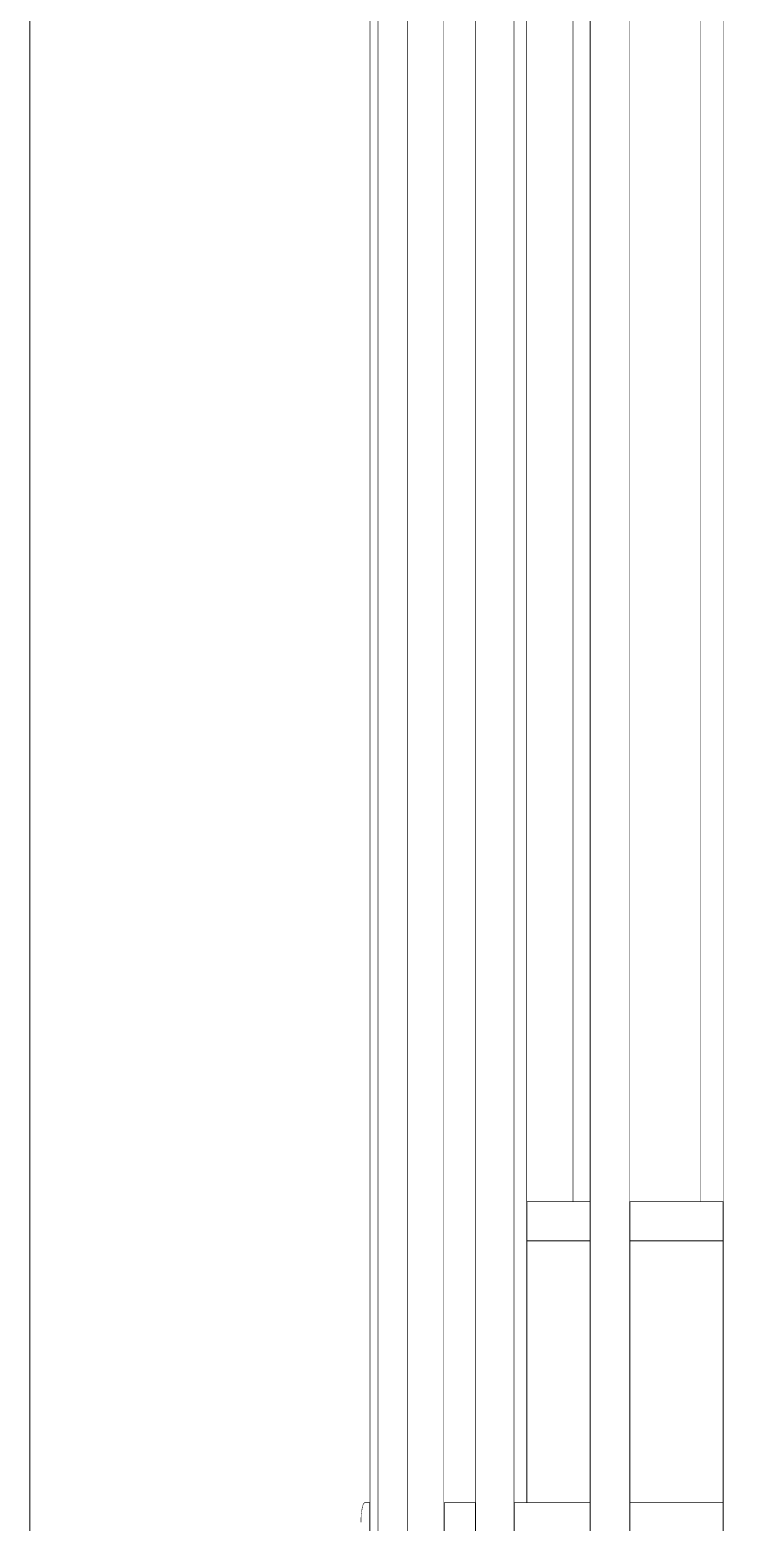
# Model space of a CAD drawing. Header units: millimetres. Extents: x -2171 to 1563, y -1758 to -1505.
# Drawn here: x -176.148 to -175.699, y -1732.61 to -1731.671 of the extents above; entities that cross this region are included whole.
import ezdxf

# ---------------------------------------------------------------- set-up
doc = ezdxf.new("R2010")
doc.units = ezdxf.units.MM
doc.linetypes.add('Wipeout_Contour', pattern=[1000, 0, -1000])
doc.layers.add('Structural - Bearing', color=7, linetype='Continuous')
doc.layers.add('Structural - Stair & Railing', color=7, linetype='Continuous')
doc.layers.add('Structural - Bearing_Pen_No__2', color=8, linetype='Continuous', lineweight=13)
doc.layers.add('Structural - Bearing_Pen_No__88', color=7, linetype='Continuous', lineweight=13)
doc.layers.add('Structural - Stair & Railing_Pen_No__11', color=49, linetype='Continuous', lineweight=13, true_color=0x464646)

# ---------------------------------------------------------------- blocks, each defined once
blk = doc.blocks.new('Section Element_324_1')
at = {"color": 254, "linetype": 'Wipeout_Contour', "lineweight": 0, "ltscale": 126043.811472}
blk.add_wipeout([(-22652.27, 21906.48), (-22648.76, 21906.48), (-22648.76, 21906.67), (-22651.82, 21906.67)], dxfattribs=at).dxf.layer = 'Structural - Stair & Railing'
at = {"color": 254, "linetype": 'Wipeout_Contour', "lineweight": 0, "ltscale": 125876.225748}
blk.add_wipeout([(-22582.28, 21906.67), (-22601.94, 21906.67), (-22601.94, 21906.48), (-22582.28, 21906.48)], dxfattribs=at).dxf.layer = 'Structural - Stair & Railing'
at = {"color": 254, "linetype": 'Wipeout_Contour', "lineweight": 0, "ltscale": 125709.389758}
blk.add_wipeout([(-22510.13, 21906.67), (-22557.82, 21906.67), (-22557.82, 21906.48), (-22510.13, 21906.48)], dxfattribs=at).dxf.layer = 'Structural - Stair & Railing'
at = {"color": 254, "linetype": 'Wipeout_Contour', "lineweight": 0, "ltscale": 125485.07479}
blk.add_wipeout([(-22426.26, 21906.67), (-22485.13, 21906.67), (-22485.13, 21906.48), (-22426.26, 21906.48)], dxfattribs=at).dxf.layer = 'Structural - Stair & Railing'
at = {"color": 254, "linetype": 'Wipeout_Contour', "lineweight": 0, "ltscale": 126021.496903}
blk.add_wipeout([(-22654.4, 21896.34), (-22648.76, 21896.34), (-22648.76, 21898.44), (-22654.28, 21898.44)], dxfattribs=at).dxf.layer = 'Structural - Stair & Railing'
at = {"color": 254, "linetype": 'Wipeout_Contour', "lineweight": 0, "ltscale": 125850.660759}
blk.add_wipeout([(-22582.28, 21898.44), (-22601.94, 21898.44), (-22601.94, 21896.34), (-22582.28, 21896.34)], dxfattribs=at).dxf.layer = 'Structural - Stair & Railing'
at = {"color": 254, "linetype": 'Wipeout_Contour', "lineweight": 0, "ltscale": 125683.790832}
blk.add_wipeout([(-22557.82, 21896.34), (-22510.13, 21896.34), (-22510.13, 21898.44), (-22557.82, 21898.44)], dxfattribs=at).dxf.layer = 'Structural - Stair & Railing'
at = {"color": 254, "linetype": 'Wipeout_Contour', "lineweight": 0, "ltscale": 125459.430164}
blk.add_wipeout([(-22485.13, 21898.44), (-22485.13, 21896.34), (-22426.26, 21896.34), (-22426.26, 21898.44)], dxfattribs=at).dxf.layer = 'Structural - Stair & Railing'
at = {"color": 254, "linetype": 'Wipeout_Contour', "lineweight": 0, "ltscale": 126043.393853}
blk.add_wipeout([(-22652.71, 21905.91), (-22648.76, 21905.91), (-22648.76, 21906.48), (-22652.27, 21906.48)], dxfattribs=at).dxf.layer = 'Structural - Stair & Railing'
at = {"color": 254, "linetype": 'Wipeout_Contour', "lineweight": 0, "ltscale": 125875.176237}
blk.add_wipeout([(-22582.28, 21906.48), (-22601.94, 21906.48), (-22601.94, 21905.91), (-22582.28, 21905.91)], dxfattribs=at).dxf.layer = 'Structural - Stair & Railing'
at = {"color": 254, "linetype": 'Wipeout_Contour', "lineweight": 0, "ltscale": 125708.338854}
blk.add_wipeout([(-22557.82, 21905.91), (-22510.13, 21905.91), (-22510.13, 21906.48), (-22557.82, 21906.48)], dxfattribs=at).dxf.layer = 'Structural - Stair & Railing'
at = {"color": 254, "linetype": 'Wipeout_Contour', "lineweight": 0, "ltscale": 125484.022103}
blk.add_wipeout([(-22485.13, 21905.91), (-22426.26, 21905.91), (-22426.26, 21906.48), (-22485.13, 21906.48)], dxfattribs=at).dxf.layer = 'Structural - Stair & Railing'
at = {"color": 254, "linetype": 'Wipeout_Contour', "lineweight": 0, "ltscale": 126015.657563}
blk.add_wipeout([(-22654.43, 21894.17), (-22648.76, 21894.17), (-22648.76, 21896.34), (-22654.4, 21896.34)], dxfattribs=at).dxf.layer = 'Structural - Stair & Railing'
at = {"color": 254, "linetype": 'Wipeout_Contour', "lineweight": 0, "ltscale": 125844.709927}
blk.add_wipeout([(-22582.28, 21896.34), (-22601.94, 21896.34), (-22601.94, 21894.17), (-22582.28, 21894.17)], dxfattribs=at).dxf.layer = 'Structural - Stair & Railing'
at = {"color": 254, "linetype": 'Wipeout_Contour', "lineweight": 0, "ltscale": 125677.832094}
blk.add_wipeout([(-22510.13, 21896.34), (-22557.82, 21896.34), (-22557.82, 21894.17), (-22510.13, 21894.17)], dxfattribs=at).dxf.layer = 'Structural - Stair & Railing'
at = {"color": 254, "linetype": 'Wipeout_Contour', "lineweight": 0, "ltscale": 125453.460828}
blk.add_wipeout([(-22426.26, 21896.34), (-22485.13, 21896.34), (-22485.13, 21894.17), (-22426.26, 21894.17)], dxfattribs=at).dxf.layer = 'Structural - Stair & Railing'
at = {"color": 254, "linetype": 'Wipeout_Contour', "lineweight": 0, "ltscale": 126041.931329}
blk.add_wipeout([(-22652.71, 21905.91), (-22653.13, 21904.99), (-22648.76, 21904.99), (-22648.76, 21905.91)], dxfattribs=at).dxf.layer = 'Structural - Stair & Railing'
at = {"color": 254, "linetype": 'Wipeout_Contour', "lineweight": 0, "ltscale": 125873.109043}
blk.add_wipeout([(-22601.94, 21905.91), (-22601.94, 21904.99), (-22582.28, 21904.99), (-22582.28, 21905.91)], dxfattribs=at).dxf.layer = 'Structural - Stair & Railing'
at = {"color": 254, "linetype": 'Wipeout_Contour', "lineweight": 0, "ltscale": 125706.268933}
blk.add_wipeout([(-22557.82, 21905.91), (-22557.82, 21904.99), (-22510.13, 21904.99), (-22510.13, 21905.91)], dxfattribs=at).dxf.layer = 'Structural - Stair & Railing'
at = {"color": 254, "linetype": 'Wipeout_Contour', "lineweight": 0, "ltscale": 125481.948473}
blk.add_wipeout([(-22485.13, 21904.99), (-22426.26, 21904.99), (-22426.26, 21905.91), (-22485.13, 21905.91)], dxfattribs=at).dxf.layer = 'Structural - Stair & Railing'
at = {"color": 254, "linetype": 'Wipeout_Contour', "lineweight": 0, "ltscale": 126039.467891}
blk.add_wipeout([(-22653.13, 21904.99), (-22653.5, 21903.74), (-22648.76, 21903.74), (-22648.76, 21904.99)], dxfattribs=at).dxf.layer = 'Structural - Stair & Railing'
at = {"color": 254, "linetype": 'Wipeout_Contour', "lineweight": 0, "ltscale": 125870.087124}
blk.add_wipeout([(-22601.94, 21904.99), (-22601.94, 21903.74), (-22582.28, 21903.74), (-22582.28, 21904.99)], dxfattribs=at).dxf.layer = 'Structural - Stair & Railing'
at = {"color": 254, "linetype": 'Wipeout_Contour', "lineweight": 0, "ltscale": 125703.242977}
blk.add_wipeout([(-22557.82, 21904.99), (-22557.82, 21903.74), (-22510.13, 21903.74), (-22510.13, 21904.99)], dxfattribs=at).dxf.layer = 'Structural - Stair & Railing'
at = {"color": 254, "linetype": 'Wipeout_Contour', "lineweight": 0, "ltscale": 125478.91713}
blk.add_wipeout([(-22426.26, 21904.99), (-22485.13, 21904.99), (-22485.13, 21903.74), (-22426.26, 21903.74)], dxfattribs=at).dxf.layer = 'Structural - Stair & Railing'
at = {"color": 254, "linetype": 'Wipeout_Contour', "lineweight": 0, "ltscale": 126036.078023}
blk.add_wipeout([(-22653.5, 21903.74), (-22653.82, 21902.2), (-22648.76, 21902.2), (-22648.76, 21903.74)], dxfattribs=at).dxf.layer = 'Structural - Stair & Railing'
at = {"color": 254, "linetype": 'Wipeout_Contour', "lineweight": 0, "ltscale": 125866.202359}
blk.add_wipeout([(-22601.94, 21902.2), (-22582.28, 21902.2), (-22582.28, 21903.74), (-22601.94, 21903.74)], dxfattribs=at).dxf.layer = 'Structural - Stair & Railing'
at = {"color": 254, "linetype": 'Wipeout_Contour', "lineweight": 0, "ltscale": 125699.353066}
blk.add_wipeout([(-22510.13, 21903.74), (-22557.82, 21903.74), (-22557.82, 21902.2), (-22510.13, 21902.2)], dxfattribs=at).dxf.layer = 'Structural - Stair & Railing'
at = {"color": 254, "linetype": 'Wipeout_Contour', "lineweight": 0, "ltscale": 125475.020268}
blk.add_wipeout([(-22485.13, 21902.2), (-22426.26, 21902.2), (-22426.26, 21903.74), (-22485.13, 21903.74)], dxfattribs=at).dxf.layer = 'Structural - Stair & Railing'
at = {"color": 254, "linetype": 'Wipeout_Contour', "lineweight": 0, "ltscale": 126031.864184}
blk.add_wipeout([(-22653.82, 21902.2), (-22654.08, 21900.42), (-22648.76, 21900.42), (-22648.76, 21902.2)], dxfattribs=at).dxf.layer = 'Structural - Stair & Railing'
at = {"color": 254, "linetype": 'Wipeout_Contour', "lineweight": 0, "ltscale": 125861.572787}
blk.add_wipeout([(-22601.94, 21902.2), (-22601.94, 21900.42), (-22582.28, 21900.42), (-22582.28, 21902.2)], dxfattribs=at).dxf.layer = 'Structural - Stair & Railing'
at = {"color": 254, "linetype": 'Wipeout_Contour', "lineweight": 0, "ltscale": 125694.717353}
blk.add_wipeout([(-22510.13, 21902.2), (-22557.82, 21902.2), (-22557.82, 21900.42), (-22510.13, 21900.42)], dxfattribs=at).dxf.layer = 'Structural - Stair & Railing'
at = {"color": 254, "linetype": 'Wipeout_Contour', "lineweight": 0, "ltscale": 125470.376231}
blk.add_wipeout([(-22485.13, 21900.42), (-22426.26, 21900.42), (-22426.26, 21902.2), (-22485.13, 21902.2)], dxfattribs=at).dxf.layer = 'Structural - Stair & Railing'
at = {"layer": 'Structural - Stair & Railing_Pen_No__11', "color": 49, "linetype": 'Continuous', "lineweight": 13, "true_color": 0x464646}
for p, q in [((-22652.71, 21905.91), (-22652.27, 21906.48)), ((-22652.27, 21906.48), (-22651.82, 21906.67)), ((-22651.82, 21906.67), (-22648.76, 21906.67)), ((-22601.94, 21906.67), (-22582.28, 21906.67)), ((-22557.82, 21906.67), (-22510.13, 21906.67)), ((-22485.13, 21906.67), (-22426.26, 21906.67))]:
    blk.add_line(p, q, dxfattribs=at)
at = {"color": 254, "linetype": 'Wipeout_Contour', "lineweight": 0, "ltscale": 126026.954232}
blk.add_wipeout([(-22654.08, 21900.42), (-22654.28, 21898.44), (-22648.76, 21898.44), (-22648.76, 21900.42)], dxfattribs=at).dxf.layer = 'Structural - Stair & Railing'
at = {"color": 254, "linetype": 'Wipeout_Contour', "lineweight": 0, "ltscale": 125856.339257}
blk.add_wipeout([(-22601.94, 21900.42), (-22601.94, 21898.44), (-22582.28, 21898.44), (-22582.28, 21900.42)], dxfattribs=at).dxf.layer = 'Structural - Stair & Railing'
at = {"color": 254, "linetype": 'Wipeout_Contour', "lineweight": 0, "ltscale": 125689.476857}
blk.add_wipeout([(-22557.82, 21898.44), (-22510.13, 21898.44), (-22510.13, 21900.42), (-22557.82, 21900.42)], dxfattribs=at).dxf.layer = 'Structural - Stair & Railing'
at = {"color": 254, "linetype": 'Wipeout_Contour', "lineweight": 0, "ltscale": 125465.126363}
blk.add_wipeout([(-22485.13, 21898.44), (-22426.26, 21898.44), (-22426.26, 21900.42), (-22485.13, 21900.42)], dxfattribs=at).dxf.layer = 'Structural - Stair & Railing'
at = {"layer": 'Structural - Stair & Railing_Pen_No__11', "color": 49, "linetype": 'Continuous', "lineweight": 13, "true_color": 0x464646}
for p, q in [((-22654.28, 21898.44), (-22654.08, 21900.42)), ((-22654.08, 21900.42), (-22653.82, 21902.2)), ((-22653.82, 21902.2), (-22653.5, 21903.74)), ((-22653.5, 21903.74), (-22653.13, 21904.99)), ((-22653.13, 21904.99), (-22652.71, 21905.91)), ((-22654.43, 21894.17), (-22654.4, 21896.34)), ((-22654.4, 21896.34), (-22654.28, 21898.44))]:
    blk.add_line(p, q, dxfattribs=at)
blk = doc.blocks.new('Section Element_325_1')
at = {"color": 254, "linetype": 'Wipeout_Contour', "lineweight": 0, "ltscale": 125927.926329}
blk.add_wipeout([(-22510.13, 22071.11), (-22549.84, 22071.11), (-22549.84, 21906.67), (-22510.13, 21906.67)], dxfattribs=at).dxf.layer = 'Structural - Stair & Railing'
at = {"color": 254, "linetype": 'Wipeout_Contour', "lineweight": 0, "ltscale": 125715.446674}
blk.add_wipeout([(-22485.13, 22071.11), (-22485.13, 21906.67), (-22426.26, 21906.67), (-22426.26, 22071.11)], dxfattribs=at).dxf.layer = 'Structural - Stair & Railing'
blk = doc.blocks.new('Section Element_326_1')
at = {"color": 254, "linetype": 'Wipeout_Contour', "lineweight": 0, "ltscale": 126227.373082}
blk.add_wipeout([(-22549.84, 22095.92), (-22510.13, 22095.92), (-22510.13, 22096.11), (-22549.84, 22096.11)], dxfattribs=at).dxf.layer = 'Structural - Stair & Railing'
at = {"color": 254, "linetype": 'Wipeout_Contour', "lineweight": 0, "ltscale": 126015.399058}
blk.add_wipeout([(-22485.13, 22095.92), (-22426.26, 22095.92), (-22426.26, 22096.11), (-22485.13, 22096.11)], dxfattribs=at).dxf.layer = 'Structural - Stair & Railing'
at = {"color": 254, "linetype": 'Wipeout_Contour', "lineweight": 0, "ltscale": 126201.65858}
blk.add_wipeout([(-22549.84, 22085.78), (-22510.13, 22085.78), (-22510.13, 22087.89), (-22549.84, 22087.89)], dxfattribs=at).dxf.layer = 'Structural - Stair & Railing'
at = {"color": 254, "linetype": 'Wipeout_Contour', "lineweight": 0, "ltscale": 125989.64141}
blk.add_wipeout([(-22485.13, 22087.89), (-22485.13, 22085.78), (-22426.26, 22085.78), (-22426.26, 22087.89)], dxfattribs=at).dxf.layer = 'Structural - Stair & Railing'
at = {"color": 254, "linetype": 'Wipeout_Contour', "lineweight": 0, "ltscale": 126226.317412}
blk.add_wipeout([(-22549.84, 22095.36), (-22510.13, 22095.36), (-22510.13, 22095.92), (-22549.84, 22095.92)], dxfattribs=at).dxf.layer = 'Structural - Stair & Railing'
at = {"color": 254, "linetype": 'Wipeout_Contour', "lineweight": 0, "ltscale": 126014.341683}
blk.add_wipeout([(-22485.13, 22095.92), (-22485.13, 22095.36), (-22426.26, 22095.36), (-22426.26, 22095.92)], dxfattribs=at).dxf.layer = 'Structural - Stair & Railing'
at = {"color": 254, "linetype": 'Wipeout_Contour', "lineweight": 0, "ltscale": 126195.673001}
blk.add_wipeout([(-22510.13, 22085.78), (-22549.84, 22085.78), (-22549.84, 22083.61), (-22510.13, 22083.61)], dxfattribs=at).dxf.layer = 'Structural - Stair & Railing'
at = {"color": 254, "linetype": 'Wipeout_Contour', "lineweight": 0, "ltscale": 125983.645747}
blk.add_wipeout([(-22426.26, 22085.78), (-22485.13, 22085.78), (-22485.13, 22083.61), (-22426.26, 22083.61)], dxfattribs=at).dxf.layer = 'Structural - Stair & Railing'
at = {"color": 254, "linetype": 'Wipeout_Contour', "lineweight": 0, "ltscale": 126224.23815}
blk.add_wipeout([(-22549.84, 22094.44), (-22510.13, 22094.44), (-22510.13, 22095.36), (-22549.84, 22095.36)], dxfattribs=at).dxf.layer = 'Structural - Stair & Railing'
at = {"color": 254, "linetype": 'Wipeout_Contour', "lineweight": 0, "ltscale": 126012.258966}
blk.add_wipeout([(-22485.13, 22095.36), (-22485.13, 22094.44), (-22426.26, 22094.44), (-22426.26, 22095.36)], dxfattribs=at).dxf.layer = 'Structural - Stair & Railing'
at = {"color": 254, "linetype": 'Wipeout_Contour', "lineweight": 0, "ltscale": 126189.595315}
blk.add_wipeout([(-22549.84, 22081.44), (-22510.13, 22081.44), (-22510.13, 22083.61), (-22549.84, 22083.61)], dxfattribs=at).dxf.layer = 'Structural - Stair & Railing'
at = {"color": 254, "linetype": 'Wipeout_Contour', "lineweight": 0, "ltscale": 125977.55784}
blk.add_wipeout([(-22426.26, 22083.61), (-22485.13, 22083.61), (-22485.13, 22081.44), (-22426.26, 22081.44)], dxfattribs=at).dxf.layer = 'Structural - Stair & Railing'
at = {"color": 254, "linetype": 'Wipeout_Contour', "lineweight": 0, "ltscale": 126221.198646}
blk.add_wipeout([(-22510.13, 22094.44), (-22549.84, 22094.44), (-22549.84, 22093.19), (-22510.13, 22093.19)], dxfattribs=at).dxf.layer = 'Structural - Stair & Railing'
at = {"color": 254, "linetype": 'Wipeout_Contour', "lineweight": 0, "ltscale": 126009.214301}
blk.add_wipeout([(-22485.13, 22094.44), (-22485.13, 22093.19), (-22426.26, 22093.19), (-22426.26, 22094.44)], dxfattribs=at).dxf.layer = 'Structural - Stair & Railing'
at = {"color": 254, "linetype": 'Wipeout_Contour', "lineweight": 0, "ltscale": 126183.610308}
blk.add_wipeout([(-22549.84, 22079.34), (-22510.13, 22079.34), (-22510.13, 22081.44), (-22549.84, 22081.44)], dxfattribs=at).dxf.layer = 'Structural - Stair & Railing'
at = {"color": 254, "linetype": 'Wipeout_Contour', "lineweight": 0, "ltscale": 125971.562748}
blk.add_wipeout([(-22485.13, 22081.44), (-22485.13, 22079.34), (-22426.26, 22079.34), (-22426.26, 22081.44)], dxfattribs=at).dxf.layer = 'Structural - Stair & Railing'
at = {"color": 254, "linetype": 'Wipeout_Contour', "lineweight": 0, "ltscale": 126217.291131}
blk.add_wipeout([(-22510.13, 22093.19), (-22549.84, 22093.19), (-22549.84, 22091.65), (-22510.13, 22091.65)], dxfattribs=at).dxf.layer = 'Structural - Stair & Railing'
at = {"color": 254, "linetype": 'Wipeout_Contour', "lineweight": 0, "ltscale": 126005.300234}
blk.add_wipeout([(-22426.26, 22093.19), (-22485.13, 22093.19), (-22485.13, 22091.65), (-22426.26, 22091.65)], dxfattribs=at).dxf.layer = 'Structural - Stair & Railing'
at = {"color": 254, "linetype": 'Wipeout_Contour', "lineweight": 0, "ltscale": 126177.899744}
blk.add_wipeout([(-22549.84, 22079.34), (-22549.84, 22077.36), (-22510.13, 22077.36), (-22510.13, 22079.34)], dxfattribs=at).dxf.layer = 'Structural - Stair & Railing'
at = {"color": 254, "linetype": 'Wipeout_Contour', "lineweight": 0, "ltscale": 125965.842581}
blk.add_wipeout([(-22426.26, 22079.34), (-22485.13, 22079.34), (-22485.13, 22077.36), (-22426.26, 22077.36)], dxfattribs=at).dxf.layer = 'Structural - Stair & Railing'
at = {"color": 254, "linetype": 'Wipeout_Contour', "lineweight": 0, "ltscale": 126212.634477}
blk.add_wipeout([(-22510.13, 22091.65), (-22549.84, 22091.65), (-22549.84, 22089.86), (-22510.13, 22089.86)], dxfattribs=at).dxf.layer = 'Structural - Stair & Railing'
at = {"color": 254, "linetype": 'Wipeout_Contour', "lineweight": 0, "ltscale": 126000.635769}
blk.add_wipeout([(-22426.26, 22091.65), (-22485.13, 22091.65), (-22485.13, 22089.86), (-22426.26, 22089.86)], dxfattribs=at).dxf.layer = 'Structural - Stair & Railing'
at = {"color": 254, "linetype": 'Wipeout_Contour', "lineweight": 0, "ltscale": 126172.637095}
blk.add_wipeout([(-22549.84, 22077.36), (-22549.84, 22075.58), (-22510.13, 22075.58), (-22510.13, 22077.36)], dxfattribs=at).dxf.layer = 'Structural - Stair & Railing'
at = {"color": 254, "linetype": 'Wipeout_Contour', "lineweight": 0, "ltscale": 125960.57106}
blk.add_wipeout([(-22426.26, 22077.36), (-22485.13, 22077.36), (-22485.13, 22075.58), (-22426.26, 22075.58)], dxfattribs=at).dxf.layer = 'Structural - Stair & Railing'
at = {"layer": 'Structural - Stair & Railing_Pen_No__11', "color": 49, "linetype": 'Continuous', "lineweight": 13, "true_color": 0x464646}
for p, q in [((-22549.84, 22096.11), (-22510.13, 22096.11)), ((-22485.13, 22096.11), (-22426.26, 22096.11))]:
    blk.add_line(p, q, dxfattribs=at)
at = {"color": 254, "linetype": 'Wipeout_Contour', "lineweight": 0, "ltscale": 126207.370296}
blk.add_wipeout([(-22549.84, 22089.86), (-22549.84, 22087.89), (-22510.13, 22087.89), (-22510.13, 22089.86)], dxfattribs=at).dxf.layer = 'Structural - Stair & Railing'
at = {"color": 254, "linetype": 'Wipeout_Contour', "lineweight": 0, "ltscale": 125995.36277}
blk.add_wipeout([(-22485.13, 22089.86), (-22485.13, 22087.89), (-22426.26, 22087.89), (-22426.26, 22089.86)], dxfattribs=at).dxf.layer = 'Structural - Stair & Railing'
at = {"color": 254, "linetype": 'Wipeout_Contour', "lineweight": 0, "ltscale": 126167.982204}
blk.add_wipeout([(-22549.84, 22074.04), (-22510.13, 22074.04), (-22510.13, 22075.58), (-22549.84, 22075.58)], dxfattribs=at).dxf.layer = 'Structural - Stair & Railing'
at = {"color": 254, "linetype": 'Wipeout_Contour', "lineweight": 0, "ltscale": 125955.908313}
blk.add_wipeout([(-22485.13, 22075.58), (-22485.13, 22074.04), (-22426.26, 22074.04), (-22426.26, 22075.58)], dxfattribs=at).dxf.layer = 'Structural - Stair & Railing'
at = {"color": 254, "linetype": 'Wipeout_Contour', "lineweight": 0, "ltscale": 126164.076418}
blk.add_wipeout([(-22549.84, 22072.79), (-22510.13, 22072.79), (-22510.13, 22074.04), (-22549.84, 22074.04)], dxfattribs=at).dxf.layer = 'Structural - Stair & Railing'
at = {"color": 254, "linetype": 'Wipeout_Contour', "lineweight": 0, "ltscale": 125951.995963}
blk.add_wipeout([(-22485.13, 22072.79), (-22426.26, 22072.79), (-22426.26, 22074.04), (-22485.13, 22074.04)], dxfattribs=at).dxf.layer = 'Structural - Stair & Railing'
at = {"color": 254, "linetype": 'Wipeout_Contour', "lineweight": 0, "ltscale": 126161.038325}
blk.add_wipeout([(-22549.84, 22072.79), (-22549.84, 22071.86), (-22510.13, 22071.86), (-22510.13, 22072.79)], dxfattribs=at).dxf.layer = 'Structural - Stair & Railing'
at = {"color": 254, "linetype": 'Wipeout_Contour', "lineweight": 0, "ltscale": 125948.952719}
blk.add_wipeout([(-22426.26, 22072.79), (-22485.13, 22072.79), (-22485.13, 22071.86), (-22426.26, 22071.86)], dxfattribs=at).dxf.layer = 'Structural - Stair & Railing'
at = {"color": 254, "linetype": 'Wipeout_Contour', "lineweight": 0, "ltscale": 126158.960174}
blk.add_wipeout([(-22549.84, 22071.86), (-22549.84, 22071.3), (-22510.13, 22071.3), (-22510.13, 22071.86)], dxfattribs=at).dxf.layer = 'Structural - Stair & Railing'
at = {"color": 254, "linetype": 'Wipeout_Contour', "lineweight": 0, "ltscale": 125946.871145}
blk.add_wipeout([(-22426.26, 22071.86), (-22485.13, 22071.86), (-22485.13, 22071.3), (-22426.26, 22071.3)], dxfattribs=at).dxf.layer = 'Structural - Stair & Railing'
at = {"color": 254, "linetype": 'Wipeout_Contour', "lineweight": 0, "ltscale": 126157.905108}
blk.add_wipeout([(-22549.84, 22071.3), (-22549.84, 22071.11), (-22510.13, 22071.11), (-22510.13, 22071.3)], dxfattribs=at).dxf.layer = 'Structural - Stair & Railing'
at = {"color": 254, "linetype": 'Wipeout_Contour', "lineweight": 0, "ltscale": 125945.814149}
blk.add_wipeout([(-22426.26, 22071.3), (-22485.13, 22071.3), (-22485.13, 22071.11), (-22426.26, 22071.11)], dxfattribs=at).dxf.layer = 'Structural - Stair & Railing'
at = {"layer": 'Structural - Stair & Railing_Pen_No__11', "color": 49, "linetype": 'Continuous', "lineweight": 13, "true_color": 0x464646}
for p, q in [((-22510.13, 22071.11), (-22549.84, 22071.11)), ((-22426.26, 22071.11), (-22485.13, 22071.11))]:
    blk.add_line(p, q, dxfattribs=at)
blk = doc.blocks.new('Section Element_339_1')
at = {"color": 254, "linetype": 'Wipeout_Contour', "lineweight": 0, "ltscale": 127888.244946}
blk.add_wipeout([(-22413.79, 23720), (-22413.79, 21870), (-22404.94, 21870), (-22404.94, 23720)], dxfattribs=at).dxf.layer = 'Structural - Bearing'
at = {"color": 254, "linetype": 'Wipeout_Contour', "lineweight": 0, "ltscale": 127913.038654}
blk.add_wipeout([(-22422.62, 23720), (-22422.62, 21870), (-22413.79, 21870), (-22413.79, 23720)], dxfattribs=at).dxf.layer = 'Structural - Bearing'
at = {"color": 254, "linetype": 'Wipeout_Contour', "lineweight": 0, "ltscale": 127930.532222}
blk.add_wipeout([(-22426.26, 23720), (-22426.26, 21870), (-22422.62, 21870), (-22422.62, 23720)], dxfattribs=at).dxf.layer = 'Structural - Bearing'
at = {"layer": 'Structural - Bearing_Pen_No__2', "color": 8, "linetype": 'Continuous', "lineweight": 13}
blk.add_line((-22426.26, 21338.33), (-22426.26, 23720), dxfattribs=at)
blk = doc.blocks.new('Section Element_340_1')
at = {"color": 254, "linetype": 'Wipeout_Contour', "lineweight": 0, "ltscale": 128312.932443}
blk.add_wipeout([(-22563.22, 23720), (-22563.22, 21870), (-22557.82, 21870), (-22557.82, 23720)], dxfattribs=at).dxf.layer = 'Structural - Bearing'
at = {"layer": 'Structural - Bearing_Pen_No__2', "color": 8, "linetype": 'Continuous', "lineweight": 13}
blk.add_line((-22557.82, 21527.78), (-22557.82, 23720), dxfattribs=at)
at = {"color": 254, "linetype": 'Wipeout_Contour', "lineweight": 0, "ltscale": 128333.765896}
blk.add_wipeout([(-22572.62, 23720), (-22572.62, 21870), (-22563.22, 21870), (-22563.22, 23720)], dxfattribs=at).dxf.layer = 'Structural - Bearing'
at = {"color": 254, "linetype": 'Wipeout_Contour', "lineweight": 0, "ltscale": 128358.116031}
blk.add_wipeout([(-22580.52, 23720), (-22580.52, 21870), (-22572.62, 21870), (-22572.62, 23720)], dxfattribs=at).dxf.layer = 'Structural - Bearing'
at = {"color": 254, "linetype": 'Wipeout_Contour', "lineweight": 0, "ltscale": 128371.71745}
blk.add_wipeout([(-22582.28, 21870), (-22580.52, 21870), (-22580.52, 23720), (-22582.28, 23720)], dxfattribs=at).dxf.layer = 'Structural - Bearing'
at = {"layer": 'Structural - Bearing_Pen_No__2', "color": 8, "linetype": 'Continuous', "lineweight": 13}
blk.add_line((-22582.28, 21527.78), (-22582.28, 23720), dxfattribs=at)
blk = doc.blocks.new('Section Element_341_1')
at = {"color": 254, "linetype": 'Wipeout_Contour', "lineweight": 0, "ltscale": 128439.800618}
blk.add_wipeout([(-22602.13, 23720), (-22609.02, 23720), (-22609.02, 21870), (-22602.13, 21870)], dxfattribs=at).dxf.layer = 'Structural - Bearing'
at = {"color": 254, "linetype": 'Wipeout_Contour', "lineweight": 0, "ltscale": 128462.98755}
blk.add_wipeout([(-22609.02, 23720), (-22618.59, 23720), (-22618.59, 21870), (-22609.02, 21870)], dxfattribs=at).dxf.layer = 'Structural - Bearing'
at = {"color": 254, "linetype": 'Wipeout_Contour', "lineweight": 0, "ltscale": 128429.830233}
blk.add_wipeout([(-22601.94, 23720), (-22602.13, 23720), (-22602.13, 21870), (-22601.94, 21870)], dxfattribs=at).dxf.layer = 'Structural - Bearing'
at = {"layer": 'Structural - Bearing_Pen_No__2', "color": 8, "linetype": 'Continuous', "lineweight": 13}
blk.add_line((-22601.94, 21527.78), (-22601.94, 23720), dxfattribs=at)
at = {"color": 254, "linetype": 'Wipeout_Contour', "lineweight": 0, "ltscale": 128485.811013}
blk.add_wipeout([(-22618.59, 23720), (-22625.22, 23720), (-22625.22, 21870), (-22618.59, 21870)], dxfattribs=at).dxf.layer = 'Structural - Bearing'
at = {"layer": 'Structural - Bearing_Pen_No__2', "color": 8, "linetype": 'Continuous', "lineweight": 13}
blk.add_line((-22625.22, 21527.78), (-22625.22, 23720), dxfattribs=at)
blk = doc.blocks.new('Section Element_342_1')
at = {"color": 254, "linetype": 'Wipeout_Contour', "lineweight": 0, "ltscale": 128500.91666}
blk.add_wipeout([(-22629.31, 23720), (-22629.31, 21870), (-22625.22, 21870), (-22625.22, 23720)], dxfattribs=at).dxf.layer = 'Structural - Bearing'
at = {"color": 254, "linetype": 'Wipeout_Contour', "lineweight": 0, "ltscale": 128519.822657}
blk.add_wipeout([(-22629.31, 23720), (-22638.63, 23720), (-22638.63, 21870), (-22629.31, 21870)], dxfattribs=at).dxf.layer = 'Structural - Bearing'
at = {"color": 254, "linetype": 'Wipeout_Contour', "lineweight": 0, "ltscale": 128540.14918}
blk.add_wipeout([(-22643.73, 21870), (-22638.63, 21870), (-22638.63, 23720), (-22643.73, 23720)], dxfattribs=at).dxf.layer = 'Structural - Bearing'
at = {"layer": 'Structural - Bearing_Pen_No__2', "color": 8, "linetype": 'Continuous', "lineweight": 13}
blk.add_line((-22643.73, 21717.22), (-22643.73, 23720), dxfattribs=at)
blk = doc.blocks.new('Section Element_343_1')
at = {"color": 254, "linetype": 'Wipeout_Contour', "lineweight": 0, "ltscale": 128549.721083}
blk.add_wipeout([(-22645.42, 21870), (-22643.73, 21870), (-22643.73, 23720), (-22645.42, 23720)], dxfattribs=at).dxf.layer = 'Structural - Bearing'
at = {"color": 254, "linetype": 'Wipeout_Contour', "lineweight": 0, "ltscale": 128556.82156}
blk.add_wipeout([(-22645.42, 23720), (-22648.76, 23720), (-22648.76, 21870), (-22645.42, 21870)], dxfattribs=at).dxf.layer = 'Structural - Bearing'
at = {"layer": 'Structural - Bearing_Pen_No__2', "color": 8, "linetype": 'Continuous', "lineweight": 13}
blk.add_line((-22648.76, 21717.22), (-22648.76, 23720), dxfattribs=at)
blk = doc.blocks.new('Section Element_344_1')
at = {"color": 254, "linetype": 'Wipeout_Contour', "lineweight": 0, "ltscale": 128493.440754}
blk.add_wipeout([(-22510.13, 23720), (-22514.61, 23720), (-22514.61, 22096.11), (-22510.13, 22096.11)], dxfattribs=at).dxf.layer = 'Structural - Bearing'
at = {"color": 254, "linetype": 'Wipeout_Contour', "lineweight": 0, "ltscale": 128508.692723}
blk.add_wipeout([(-22521.01, 22096.11), (-22514.61, 22096.11), (-22514.61, 23720), (-22521.01, 23720)], dxfattribs=at).dxf.layer = 'Structural - Bearing'
at = {"layer": 'Structural - Bearing_Pen_No__2', "color": 8, "linetype": 'Continuous', "lineweight": 13}
blk.add_line((-22521.01, 22096.11), (-22521.01, 23720), dxfattribs=at)
blk = doc.blocks.new('Section Element_345_1')
at = {"color": 254, "linetype": 'Wipeout_Contour', "lineweight": 0, "ltscale": 128266.282461}
blk.add_wipeout([(-22435.91, 22096.11), (-22426.66, 22096.11), (-22426.66, 23720), (-22435.91, 23720)], dxfattribs=at).dxf.layer = 'Structural - Bearing'
at = {"color": 254, "linetype": 'Wipeout_Contour', "lineweight": 0, "ltscale": 128285.968545}
blk.add_wipeout([(-22440.73, 22096.11), (-22435.91, 22096.11), (-22435.91, 23720), (-22440.73, 23720)], dxfattribs=at).dxf.layer = 'Structural - Bearing'
at = {"color": 254, "linetype": 'Wipeout_Contour', "lineweight": 0, "ltscale": 128252.766722}
blk.add_wipeout([(-22426.26, 23720), (-22426.66, 23720), (-22426.66, 22096.11), (-22426.26, 22096.11)], dxfattribs=at).dxf.layer = 'Structural - Bearing'
at = {"layer": 'Structural - Bearing_Pen_No__2', "color": 8, "linetype": 'Continuous', "lineweight": 13}
blk.add_line((-22440.73, 22096.11), (-22440.73, 23720), dxfattribs=at)
blk = doc.blocks.new('Section Element_363_1')
at = {"color": 254, "linetype": 'Wipeout_Contour', "lineweight": 0, "ltscale": 128106.115258}
blk.add_wipeout([(-22488.81, 23720), (-22488.81, 21870), (-22485.13, 21870), (-22485.13, 23720)], dxfattribs=at).dxf.layer = 'Structural - Bearing'
at = {"color": 254, "linetype": 'Wipeout_Contour', "lineweight": 0, "ltscale": 128123.718461}
blk.add_wipeout([(-22497.66, 23720), (-22497.66, 21870), (-22488.81, 21870), (-22488.81, 23720)], dxfattribs=at).dxf.layer = 'Structural - Bearing'
at = {"layer": 'Structural - Bearing_Pen_No__2', "color": 8, "linetype": 'Continuous', "lineweight": 13}
blk.add_line((-22485.13, 21338.33), (-22485.13, 23720), dxfattribs=at)
at = {"color": 254, "linetype": 'Wipeout_Contour', "lineweight": 0, "ltscale": 128148.559078}
blk.add_wipeout([(-22506.49, 23720), (-22506.49, 21870), (-22497.66, 21870), (-22497.66, 23720)], dxfattribs=at).dxf.layer = 'Structural - Bearing'
at = {"color": 254, "linetype": 'Wipeout_Contour', "lineweight": 0, "ltscale": 128166.08582}
blk.add_wipeout([(-22510.13, 23720), (-22510.13, 21870), (-22506.49, 21870), (-22506.49, 23720)], dxfattribs=at).dxf.layer = 'Structural - Bearing'
at = {"layer": 'Structural - Bearing_Pen_No__2', "color": 8, "linetype": 'Continuous', "lineweight": 13}
blk.add_line((-22510.13, 21338.33), (-22510.13, 23720), dxfattribs=at)
blk = doc.blocks.new('Section Element_364_1')
at = {"color": 254, "linetype": 'Wipeout_Contour', "lineweight": 0, "ltscale": 128353.146105}
blk.add_wipeout([(-22557.82, 23720), (-22557.82, 21906.67), (-22555.5, 21906.67), (-22555.5, 23720)], dxfattribs=at).dxf.layer = 'Structural - Bearing'
at = {"color": 254, "linetype": 'Wipeout_Contour', "lineweight": 0, "ltscale": 128341.925303}
blk.add_wipeout([(-22555.5, 21906.67), (-22549.84, 21906.67), (-22549.84, 23720), (-22555.5, 23720)], dxfattribs=at).dxf.layer = 'Structural - Bearing'
at = {"layer": 'Structural - Bearing_Pen_No__2', "color": 8, "linetype": 'Continuous', "lineweight": 13}
blk.add_line((-22549.84, 21906.67), (-22549.84, 23720), dxfattribs=at)
blk = doc.blocks.new('Section Element_588_1')
at = {"color": 254, "linetype": 'Wipeout_Contour', "lineweight": 0, "ltscale": 790455.258019}
blk.add_wipeout([(-22862.61, 23720), (-22862.61, 21870), (-22651.85, 21870), (-22651.85, 21881.67), (-22651.82, 21881.67), (-22652.27, 21881.86), (-22652.71, 21882.42), (-22653.13, 21883.34), (-22653.5, 21884.59), (-22653.82, 21886.13), (-22654.08, 21887.92), (-22654.28, 21889.89), (-22654.4, 21892), (-22654.43, 21894.17), (-22654.4, 21896.34), (-22654.28, 21898.44), (-22654.08, 21900.42), (-22653.82, 21902.2), (-22653.5, 21903.74), (-22653.13, 21904.99), (-22652.71, 21905.91), (-22652.27, 21906.48), (-22651.82, 21906.67), (-22648.76, 21906.67), (-22648.76, 23720)], dxfattribs=at).dxf.layer = 'Structural - Bearing'
at = {"color": 254, "linetype": 'Wipeout_Contour', "lineweight": 0, "ltscale": 128452.913954}
blk.add_wipeout([(-22582.28, 23720), (-22601.94, 23720), (-22601.94, 21906.67), (-22582.28, 21906.67)], dxfattribs=at).dxf.layer = 'Structural - Bearing'
at = {"color": 254, "linetype": 'Wipeout_Contour', "lineweight": 0, "ltscale": 128558.106685}
blk.add_wipeout([(-22549.84, 23720), (-22549.84, 22096.11), (-22521.01, 22096.11), (-22521.01, 23720)], dxfattribs=at).dxf.layer = 'Structural - Bearing'
at = {"color": 254, "linetype": 'Wipeout_Contour', "lineweight": 0, "ltscale": 128354.89357}
blk.add_wipeout([(-22485.13, 23720), (-22485.13, 22096.11), (-22440.73, 22096.11), (-22440.73, 23720)], dxfattribs=at).dxf.layer = 'Structural - Bearing'
at = {"layer": 'Structural - Bearing_Pen_No__88', "color": 7, "linetype": 'Continuous', "lineweight": 13}
blk.add_line((-22862.61, 21020), (-22862.61, 23720), dxfattribs=at)

msp = doc.modelspace()

# ---------------------------------------------------------------- block references
at = {"layer": 'Structural - Stair & Railing', "lineweight": 0, "xscale": 0.001, "yscale": 0.001, "zscale": 0.001}
msp.add_blockref('Section Element_324_1', (-153.28531, -1754.50411), dxfattribs=at)

# ---------------------------------------------------------------- next in the draw order: block references
at = {"layer": 'Structural - Bearing', "lineweight": 0, "xscale": 0.001, "yscale": 0.001, "zscale": 0.001}
for name in ['Section Element_341_1', 'Section Element_340_1']:
    msp.add_blockref(name, (-153.28531, -1754.50411), dxfattribs=at)
at = {"layer": 'Structural - Stair & Railing', "lineweight": 0, "xscale": 0.001, "yscale": 0.001, "zscale": 0.001}
msp.add_blockref('Section Element_325_1', (-153.28531, -1754.50411), dxfattribs=at)

# ---------------------------------------------------------------- next in the draw order: block references
at = {"layer": 'Structural - Bearing', "lineweight": 0, "xscale": 0.001, "yscale": 0.001, "zscale": 0.001}
msp.add_blockref('Section Element_342_1', (-153.28531, -1754.50411), dxfattribs=at)
at = {"layer": 'Structural - Stair & Railing', "lineweight": 0, "xscale": 0.001, "yscale": 0.001, "zscale": 0.001}
msp.add_blockref('Section Element_326_1', (-153.28531, -1754.50411), dxfattribs=at)

# ---------------------------------------------------------------- next in the draw order: block references
at = {"layer": 'Structural - Bearing', "lineweight": 0, "xscale": 0.001, "yscale": 0.001, "zscale": 0.001}
for name in ['Section Element_343_1', 'Section Element_364_1', 'Section Element_344_1', 'Section Element_339_1']:
    msp.add_blockref(name, (-153.28531, -1754.50411), dxfattribs=at)

# ---------------------------------------------------------------- next in the draw order: block references
for name in ['Section Element_345_1', 'Section Element_363_1']:
    msp.add_blockref(name, (-153.28531, -1754.50411), dxfattribs=at)

# ---------------------------------------------------------------- next in the draw order: block references
msp.add_blockref('Section Element_588_1', (-153.28531, -1754.50411), dxfattribs=at)

doc.saveas('drawing.dxf')
